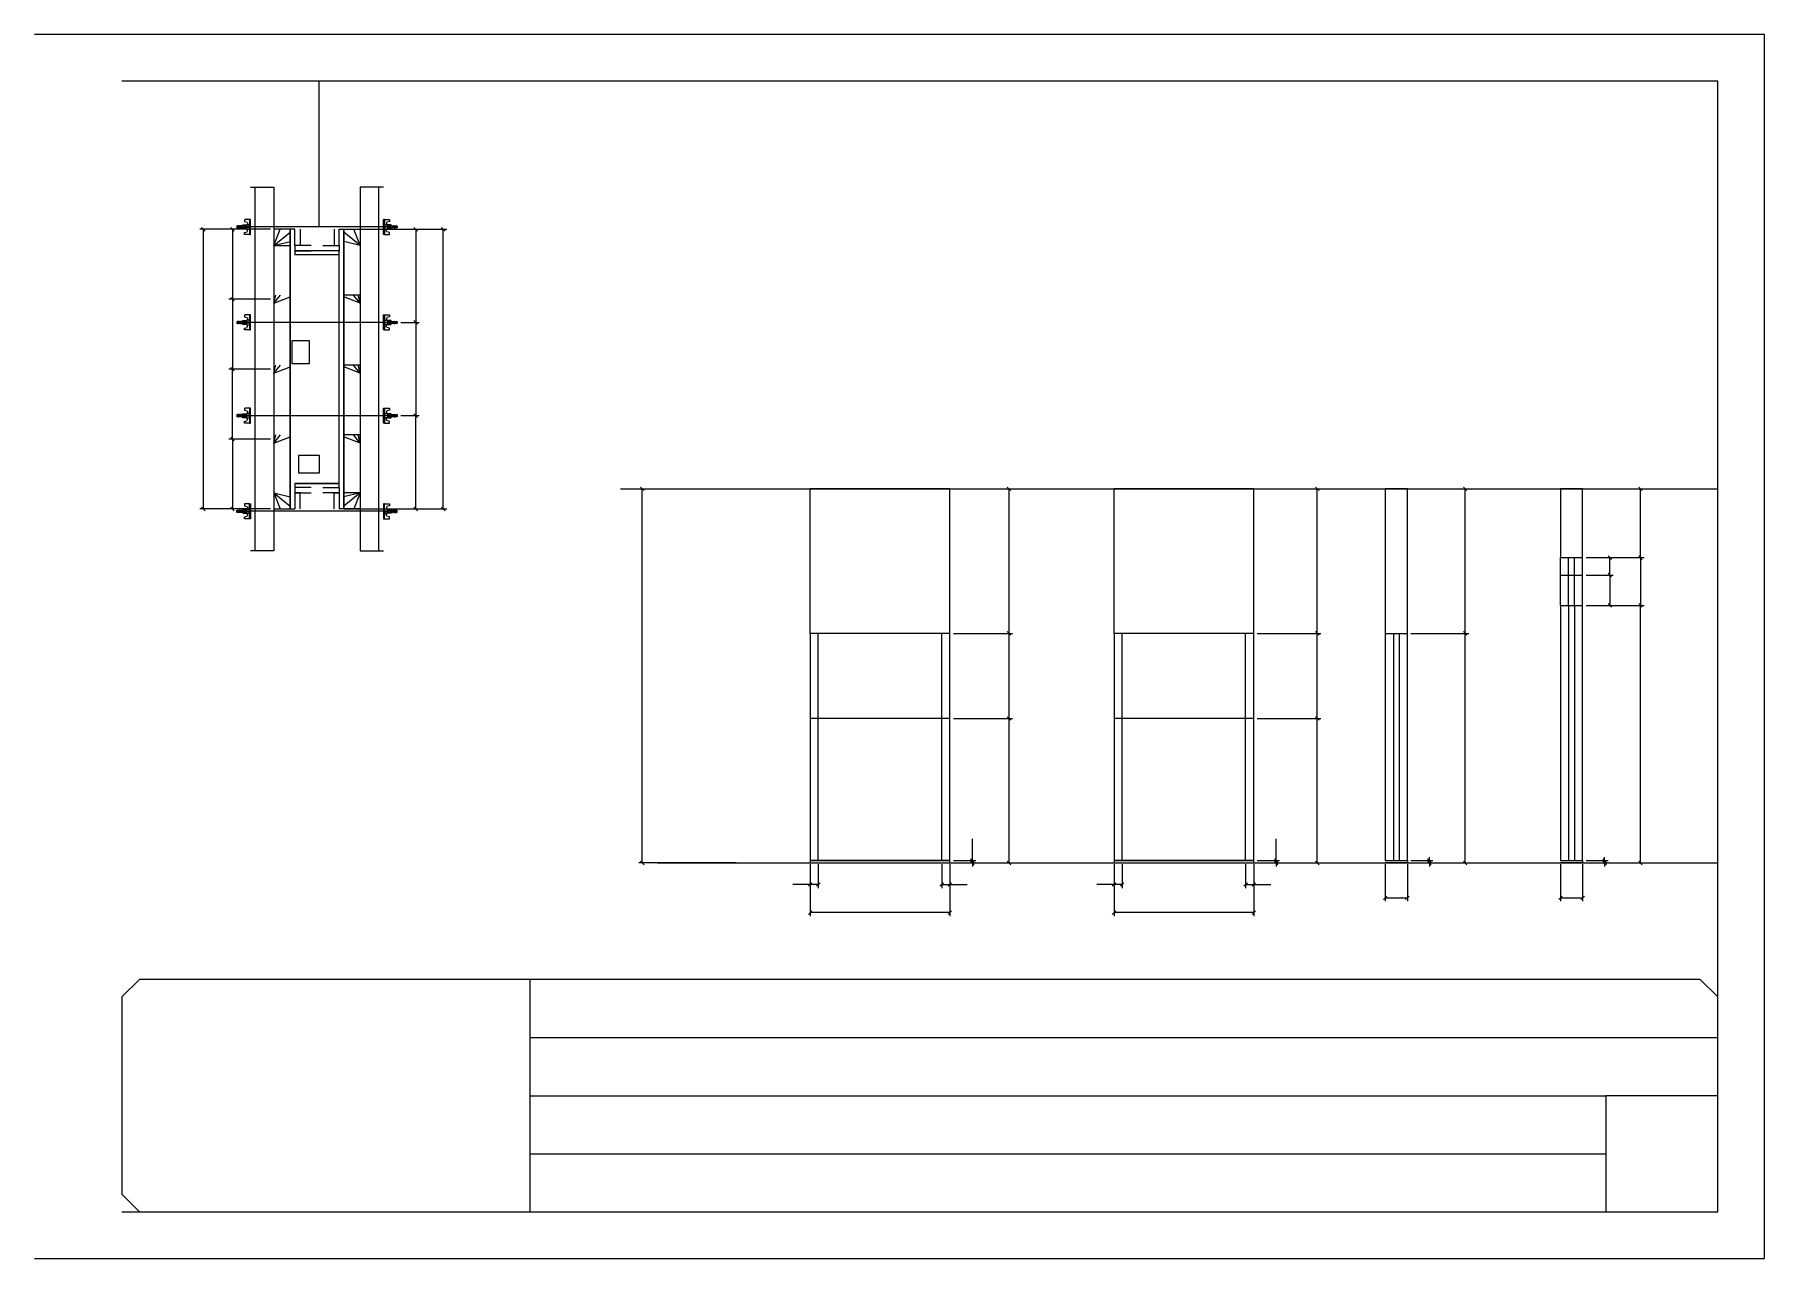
# Model space of a CAD drawing. Header units: metres. Extents: x 2743 to 7411, y 8403 to 9453.
# Drawn here: x 2743 to 4228, y 8403 to 9453 of the extents above; entities that cross this region are included whole.
import ezdxf

# ---------------------------------------------------------------- set-up
doc = ezdxf.new("R2010")
doc.units = ezdxf.units.M
for name, color, linetype in [('CHAPA', 7, 'Continuous'), ('COTA', 7, 'Continuous'), ('Hachura', 7, 'Continuous'), ('Madeira', 7, 'Continuous'), ('NIVEL 2° PAV.', 7, 'Continuous'), ('Nível', 7, 'Continuous'), ('Painéis', 7, 'Continuous'), ('Perfil Metálico', 7, 'Continuous'), ('SARR_2.2x7', 7, 'Continuous'), ('SARRAFO', 7, 'Continuous'), ('SARRAFO DE PRESSAO', 7, 'Continuous'), ('Texto Seção', 7, 'Continuous')]:
    doc.layers.add(name, color=color, linetype=linetype)

msp = doc.modelspace()

# ---------------------------------------------------------------- linework, layer by layer
at = {"layer": 'CHAPA', "color": 1, "lineweight": 25}
for points in [[(2966.2, 9285.8), (2962.2, 9285.8), (2962.2, 9045.8), (2966.2, 9045.8)], [(2966.2, 9285.8), (2962.2, 9285.8), (2962.2, 9045.8), (2966.2, 9045.8)], [(3004.2, 9285.8), (3008.2, 9285.8), (3008.2, 9045.8), (3004.2, 9045.8)], [(3004.2, 9285.8), (3008.2, 9285.8), (3008.2, 9045.8), (3004.2, 9045.8)], [(3004.2, 9263.8), (3004.2, 9267.4), (2966.2, 9267.4), (2966.2, 9263.8)], [(3004.2, 9263.8), (3004.2, 9267.4), (2966.2, 9267.4), (2966.2, 9263.8)], [(3004.2, 9064.2), (3004.2, 9067.8), (2966.2, 9067.8), (2966.2, 9064.2)], [(3004.2, 9064.2), (3004.2, 9067.8), (2966.2, 9067.8), (2966.2, 9064.2)]]:
    msp.add_lwpolyline(points, dxfattribs=at)
at = {"layer": 'COTA', "color": 241, "lineweight": 25}
for p, q in [((2945.2, 9285.8), (2884.6, 9285.8)), ((2887.6, 9045.8), (2887.6, 9285.8)), ((2945.2, 9285.8), (2909.6, 9285.8)), ((2912.6, 9285.8), (2912.6, 9225.8)), ((3011.2, 9285.8), (3096.6, 9285.8)), ((3045.2, 9285.8), (3072.9, 9285.8)), ((3069.9, 9285.8), (3069.9, 9205.9)), ((3093.6, 9045.8), (3093.6, 9285.8)), ((2945.2, 9225.8), (2909.6, 9225.8)), ((2945.2, 9225.8), (2909.6, 9225.8)), ((2912.6, 9225.8), (2912.6, 9165.8)), ((3057, 9205.9), (3072.9, 9205.9)), ((3057, 9205.9), (3072.9, 9205.9)), ((3069.9, 9205.9), (3069.9, 9125.9)), ((2945.2, 9165.8), (2909.6, 9165.8)), ((2945.2, 9165.8), (2909.6, 9165.8)), ((2912.6, 9105.8), (2912.6, 9165.8)), ((3057, 9125.9), (3072.9, 9125.9)), ((3057, 9125.9), (3072.9, 9125.9)), ((3069.9, 9045.8), (3069.9, 9125.9)), ((2945.2, 9105.8), (2909.6, 9105.8)), ((2945.2, 9105.8), (2909.6, 9105.8)), ((2912.6, 9105.8), (2912.6, 9045.8)), ((3528.5, 9063.1), (3408.5, 9063.1)), ((3408.5, 8939.1), (3408.5, 9063.1)), ((3528.5, 8939.1), (3528.5, 9063.1)), ((3789.4, 9063.1), (3669.4, 9063.1)), ((3669.4, 8939.1), (3669.4, 9063.1)), ((3789.4, 8939.1), (3789.4, 9063.1)), ((2945.2, 9045.8), (2884.6, 9045.8)), ((2945.2, 9045.8), (2909.6, 9045.8)), ((3011.2, 9045.8), (3096.6, 9045.8)), ((3045.2, 9045.8), (3072.9, 9045.8))]:
    msp.add_line(p, q, dxfattribs=at)
at = {"layer": 'COTA', "color": 0, "lineweight": 25}
for p, q in [((2889.1, 9284.3), (2886.1, 9287.3)), ((2914.1, 9284.3), (2911.1, 9287.3)), ((3071.4, 9284.3), (3068.4, 9287.3)), ((3095.1, 9284.3), (3092.1, 9287.3)), ((2911.1, 9227.3), (2914.1, 9224.3)), ((2914.1, 9224.3), (2911.1, 9227.3)), ((3068.4, 9207.4), (3071.4, 9204.4)), ((3071.4, 9204.4), (3068.4, 9207.4)), ((2911.1, 9167.3), (2914.1, 9164.3)), ((2914.1, 9164.3), (2911.1, 9167.3)), ((3071.4, 9124.4), (3068.4, 9127.4)), ((3068.4, 9127.4), (3071.4, 9124.4)), ((2914.1, 9104.3), (2911.1, 9107.3)), ((2911.1, 9107.3), (2914.1, 9104.3)), ((3580.8, 9061.6), (3577.8, 9064.6)), ((3845.4, 9061.6), (3842.4, 9064.6)), ((3972.4, 9061.6), (3969.4, 9064.6)), ((4122.9, 9061.6), (4119.9, 9064.6)), ((2886.1, 9047.3), (2889.1, 9044.3)), ((2911.1, 9047.3), (2914.1, 9044.3)), ((3068.4, 9047.3), (3071.4, 9044.3)), ((3092.1, 9047.3), (3095.1, 9044.3)), ((4119.9, 9005.6), (4122.9, 9002.6)), ((4122.9, 8961.6), (4119.9, 8964.6)), ((3580.8, 8937.6), (3577.8, 8940.6)), ((3577.8, 8940.6), (3580.8, 8937.6)), ((3845.4, 8937.6), (3842.4, 8940.6)), ((3842.4, 8940.6), (3845.4, 8937.6)), ((3969.4, 8940.6), (3972.4, 8937.6)), ((3972.4, 8937.6), (3969.4, 8940.6)), ((3580.8, 8864.6), (3577.8, 8867.6)), ((3577.8, 8867.6), (3580.8, 8864.6)), ((3845.4, 8864.6), (3842.4, 8867.6)), ((3842.4, 8867.6), (3845.4, 8864.6)), ((3546.3, 8745.6), (3549.3, 8742.6)), ((3549.3, 8740.6), (3546.3, 8743.6)), ((3577.8, 8743.6), (3580.8, 8740.6)), ((3807.1, 8745.6), (3810.1, 8742.6)), ((3810.1, 8740.6), (3807.1, 8743.6)), ((3842.4, 8743.6), (3845.4, 8740.6)), ((3938.6, 8745.6), (3941.6, 8742.6)), ((3941.6, 8740.6), (3938.6, 8743.6)), ((3969.4, 8743.6), (3972.4, 8740.6)), ((4089.1, 8745.6), (4092.1, 8742.6)), ((4092.1, 8740.6), (4089.1, 8743.6)), ((4119.9, 8743.6), (4122.9, 8740.6)), ((3410, 8725.1), (3407, 8722.1)), ((3414, 8722.1), (3417, 8725.1)), ((3523, 8725.1), (3520, 8722.1)), ((3527, 8722.1), (3530, 8725.1)), ((3670.9, 8725.1), (3667.9, 8722.1)), ((3674.9, 8722.1), (3677.9, 8725.1)), ((3783.9, 8725.1), (3780.9, 8722.1)), ((3787.9, 8722.1), (3790.9, 8725.1)), ((3903.7, 8713.7), (3900.7, 8710.7)), ((3919.7, 8710.7), (3922.7, 8713.7)), ((4054.2, 8713.7), (4051.2, 8710.7)), ((4070.2, 8710.7), (4073.2, 8713.7)), ((3410, 8701), (3407, 8698)), ((3527, 8698), (3530, 8701)), ((3670.9, 8701), (3667.9, 8698)), ((3787.9, 8698), (3790.9, 8701))]:
    msp.add_line(p, q, dxfattribs=at)
at = {"layer": 'COTA', "color": 180, "lineweight": 25}
for p, q in [((2978.6, 9190), (2963.6, 9190)), ((2963.6, 9190), (2963.6, 9170.7)), ((2978.6, 9170.7), (2978.6, 9190)), ((2963.6, 9170.7), (2978.6, 9170.7)), ((2987.4, 9091.8), (2969.4, 9091.8)), ((2969.4, 9091.8), (2969.4, 9076.8)), ((2987.4, 9076.8), (2987.4, 9091.8)), ((2969.4, 9076.8), (2987.4, 9076.8))]:
    msp.add_line(p, q, dxfattribs=at)
at = {"layer": 'COTA', "color": 4, "lineweight": 25}
for p, q in [((3531.5, 9063.1), (3582.3, 9063.1)), ((3579.3, 8939.1), (3579.3, 9063.1)), ((3792.4, 9063.1), (3846.9, 9063.1)), ((3843.9, 8939.1), (3843.9, 9063.1)), ((3924.2, 9063.1), (3973.9, 9063.1)), ((3970.9, 8939.1), (3970.9, 9063.1)), ((4074.7, 9063.1), (4124.4, 9063.1)), ((4121.4, 9004.1), (4121.4, 9063.1)), ((4074.7, 9004.1), (4124.4, 9004.1)), ((4074.7, 8963.1), (4124.4, 8963.1)), ((4121.4, 8742.1), (4121.4, 8963.1)), ((3531.5, 8939.1), (3582.3, 8939.1)), ((3531.5, 8939.1), (3582.3, 8939.1)), ((3579.3, 8866.1), (3579.3, 8939.1)), ((3792.4, 8939.1), (3846.9, 8939.1)), ((3792.4, 8939.1), (3846.9, 8939.1)), ((3843.9, 8866.1), (3843.9, 8939.1)), ((3924.2, 8939.1), (3973.9, 8939.1)), ((3924.2, 8939.1), (3973.9, 8939.1)), ((3970.9, 8742.1), (3970.9, 8939.1)), ((3531.5, 8866.1), (3582.3, 8866.1)), ((3531.5, 8866.1), (3582.3, 8866.1)), ((3579.3, 8742.1), (3579.3, 8866.1)), ((3792.4, 8866.1), (3846.9, 8866.1)), ((3792.4, 8866.1), (3846.9, 8866.1)), ((3843.9, 8742.1), (3843.9, 8866.1)), ((3547.8, 8744.1), (3547.8, 8762.9)), ((3808.6, 8744.1), (3808.6, 8762.9)), ((3940.1, 8744.1), (3940.1, 8747.1)), ((4090.6, 8744.1), (4090.6, 8747.1)), ((3408.5, 8741.1), (3408.5, 8696.5)), ((3408.5, 8739.1), (3408.5, 8720.6)), ((3415.5, 8741.1), (3415.5, 8720.6)), ((3521.5, 8741.1), (3521.5, 8720.6)), ((3528.5, 8741.1), (3528.5, 8696.5)), ((3528.5, 8739.1), (3528.5, 8720.6)), ((3531.5, 8744.1), (3550.8, 8744.1)), ((3531.5, 8742.1), (3550.8, 8742.1)), ((3531.5, 8742.1), (3582.3, 8742.1)), ((3547.8, 8742.1), (3547.8, 8744.1)), ((3547.8, 8742.1), (3547.8, 8739.1)), ((3669.4, 8741.1), (3669.4, 8696.5)), ((3669.4, 8739.1), (3669.4, 8720.6)), ((3676.4, 8741.1), (3676.4, 8720.6)), ((3782.4, 8741.1), (3782.4, 8720.6)), ((3789.4, 8741.1), (3789.4, 8696.5)), ((3789.4, 8739.1), (3789.4, 8720.6)), ((3792.4, 8744.1), (3811.6, 8744.1)), ((3792.4, 8742.1), (3811.6, 8742.1)), ((3792.4, 8742.1), (3846.9, 8742.1)), ((3808.6, 8742.1), (3808.6, 8744.1)), ((3808.6, 8742.1), (3808.6, 8739.1)), ((3902.2, 8741.1), (3902.2, 8709.2)), ((3921.2, 8741.1), (3921.2, 8709.2)), ((3924.2, 8744.1), (3943.1, 8744.1)), ((3924.2, 8742.1), (3943.1, 8742.1)), ((3924.2, 8742.1), (3973.9, 8742.1)), ((3940.1, 8742.1), (3940.1, 8744.1)), ((3940.1, 8742.1), (3940.1, 8739.1)), ((4052.7, 8741.1), (4052.7, 8709.2)), ((4071.7, 8741.1), (4071.7, 8709.2)), ((4074.7, 8744.1), (4093.6, 8744.1)), ((4074.7, 8742.1), (4093.6, 8742.1)), ((4074.7, 8742.1), (4124.4, 8742.1)), ((4090.6, 8742.1), (4090.6, 8744.1)), ((4090.6, 8742.1), (4090.6, 8739.1)), ((3408.5, 8723.6), (3393.8, 8723.6)), ((3415.5, 8723.6), (3408.5, 8723.6)), ((3521.5, 8723.6), (3528.5, 8723.6)), ((3528.5, 8723.6), (3543.3, 8723.6)), ((3669.4, 8723.6), (3654.7, 8723.6)), ((3676.4, 8723.6), (3669.4, 8723.6)), ((3782.4, 8723.6), (3789.4, 8723.6)), ((3789.4, 8723.6), (3804.1, 8723.6)), ((3902.2, 8712.2), (3921.2, 8712.2)), ((4052.7, 8712.2), (4071.7, 8712.2)), ((3528.5, 8699.5), (3408.5, 8699.5)), ((3789.4, 8699.5), (3669.4, 8699.5))]:
    msp.add_line(p, q, dxfattribs=at)
at = {"layer": 'COTA', "color": 241, "lineweight": 25}
for points in [[(3921.2, 8939.1), (3921.2, 9063.1), (3902.2, 9063.1), (3902.2, 8939.1)], [(4071.7, 9004.1), (4071.7, 9063.1), (4052.7, 9063.1), (4052.7, 9004.1)]]:
    msp.add_lwpolyline(points, dxfattribs=at)
at = {"layer": 'Hachura', "color": 0, "lineweight": 9}
for p, q in [((2916.7, 9288.8), (2916.4, 9288.5)), ((2916.4, 9288.5), (2916.4, 9287.2)), ((2916.7, 9286.9), (2916.4, 9287.2)), ((2917, 9288.8), (2916.7, 9288.8)), ((2916.7, 9286.9), (2916.7, 9288.8)), ((2917.4, 9286.9), (2916.7, 9288.2)), ((2917.3, 9286.8), (2916.7, 9287.9)), ((2916.7, 9287.4), (2917.1, 9286.8)), ((2916.7, 9287.2), (2916.8, 9286.9)), ((2917, 9288.8), (2918, 9286.9)), ((2917, 9288.8), (2918, 9286.9)), ((2917.1, 9288.9), (2918.2, 9286.8)), ((2918.4, 9286.8), (2917.4, 9288.9)), ((2917.4, 9286.9), (2918, 9286.9)), ((2918.2, 9288.8), (2917.6, 9288.8)), ((2918.5, 9286.9), (2917.6, 9288.8)), ((2918.2, 9288.8), (2919.2, 9286.9)), ((2918.3, 9288.9), (2919.4, 9286.8)), ((2919.6, 9286.8), (2918.5, 9288.9)), ((2919.2, 9286.9), (2918.5, 9286.9)), ((2919.4, 9288.8), (2918.7, 9288.8)), ((2919.7, 9286.9), (2918.7, 9288.8)), ((2918.9, 9288.8), (2918.7, 9288.8)), ((2919.4, 9288.8), (2920.3, 9286.9)), ((2919.5, 9288.9), (2920.5, 9286.8)), ((2920.8, 9286.8), (2919.7, 9288.9)), ((2919.9, 9286.9), (2919.7, 9286.9)), ((2920.5, 9288.8), (2919.9, 9288.8)), ((2920.8, 9286.9), (2919.9, 9288.8)), ((2919.9, 9286.9), (2920.3, 9286.9)), ((2920.5, 9288.8), (2921.5, 9286.9)), ((2920.8, 9286.9), (2921.5, 9286.9)), ((2921.5, 9287.7), (2920.9, 9288.9)), ((2921.5, 9287.9), (2921, 9288.8)), ((2921.5, 9288.8), (2921, 9288.8)), ((2921.5, 9286.1), (2921.5, 9289.5)), ((2921.5, 9289.5), (2924.7, 9289.5)), ((2921.5, 9288.5), (2924.7, 9288.5)), ((2921.5, 9286.9), (2924.7, 9286.9)), ((2924.7, 9286.1), (2921.5, 9286.1)), ((2921.6, 9286.1), (2921.6, 9289.5)), ((2923, 9294.3), (2923, 9292.6)), ((2923, 9292.6), (2925.2, 9292)), ((2923, 9283), (2925.2, 9283.6)), ((2923, 9281.4), (2923, 9283)), ((2927.3, 9281.4), (2923, 9281.4)), ((2928.2, 9294.3), (2923.1, 9294.3)), ((2924.7, 9289.7), (2924.7, 9285.9)), ((2927.3, 9289.7), (2924.7, 9289.7)), ((2924.7, 9285.9), (2924.7, 9286.1)), ((2924.7, 9285.9), (2924.7, 9286.1)), ((2924.7, 9285.9), (2927.3, 9285.9)), ((2927.3, 9288.1), (2925.3, 9288.1)), ((2925.3, 9287.6), (2927.3, 9287.6)), ((2925.5, 9291.7), (2925.5, 9289.7)), ((2925.5, 9283.9), (2925.5, 9285.9)), ((2927.3, 9294.3), (2927.3, 9281.4)), ((2927.3, 9294.3), (2927.3, 9289.1)), ((2927.3, 9294.1), (2928.2, 9294.1)), ((2927.3, 9293.9), (2928.2, 9293.9)), ((2927.3, 9293.6), (2928.2, 9293.6)), ((2927.3, 9293.1), (2928.2, 9293.1)), ((2927.3, 9292.3), (2928.2, 9292.3)), ((2927.3, 9290.9), (2928.2, 9290.9)), ((2927.3, 9287.8), (2927.3, 9289.7)), ((2927.3, 9289.1), (2927.3, 9288.5)), ((2927.3, 9287.8), (2928.2, 9287.8)), ((2927.3, 9284.8), (2928.2, 9284.8)), ((2927.3, 9283.4), (2928.2, 9283.4)), ((2927.3, 9282.5), (2928.2, 9282.5)), ((2927.3, 9282), (2928.2, 9282)), ((2927.3, 9281.7), (2928.2, 9281.7)), ((2927.3, 9281.5), (2928.2, 9281.5)), ((2927.3, 9281.4), (2928.2, 9281.4)), ((2927.6, 9288.8), (2927.4, 9288.8)), ((2927.4, 9286.8), (2927.9, 9286.8)), ((2928, 9288.8), (2927.6, 9288.8)), ((2928.2, 9281.4), (2928.2, 9294.3)), ((2928.2, 9282.3), (2928.2, 9290.1)), ((3042.2, 9281.4), (3042.2, 9294.3)), ((3042.2, 9294.3), (3047.3, 9294.3)), ((3043.1, 9294.1), (3042.2, 9294.1)), ((3043.1, 9293.9), (3042.2, 9293.9)), ((3043.1, 9293.6), (3042.2, 9293.6)), ((3043.1, 9293.1), (3042.2, 9293.1)), ((3043.1, 9292.3), (3042.2, 9292.3)), ((3043.1, 9290.9), (3042.2, 9290.9)), ((3042.2, 9282.3), (3042.2, 9290.1)), ((3043.1, 9287.8), (3042.2, 9287.8)), ((3043.1, 9284.8), (3042.2, 9284.8)), ((3043.1, 9283.4), (3042.2, 9283.4)), ((3043.1, 9282.5), (3042.2, 9282.5)), ((3043.1, 9282), (3042.2, 9282)), ((3043.1, 9281.7), (3042.2, 9281.7)), ((3043.1, 9281.5), (3042.2, 9281.5)), ((3043.1, 9281.4), (3042.2, 9281.4)), ((3042.3, 9288.8), (3042.8, 9288.8)), ((3043, 9286.8), (3042.5, 9286.8)), ((3042.8, 9288.8), (3043, 9288.8)), ((3043.1, 9294.3), (3043.1, 9281.4)), ((3043.1, 9294.3), (3043.1, 9289.1)), ((3043.1, 9287.8), (3043.1, 9289.7)), ((3043.1, 9289.7), (3045.7, 9289.7)), ((3043.1, 9289.1), (3043.1, 9288.5)), ((3043.1, 9288.1), (3045.1, 9288.1)), ((3045.1, 9287.6), (3043.1, 9287.6)), ((3045.7, 9285.9), (3043.1, 9285.9)), ((3043.1, 9281.4), (3047.4, 9281.4)), ((3044.9, 9291.7), (3044.9, 9289.7)), ((3044.9, 9283.9), (3044.9, 9285.9)), ((3047.4, 9292.6), (3045.1, 9292)), ((3047.4, 9283), (3045.1, 9283.6)), ((3045.7, 9289.7), (3045.7, 9285.9)), ((3048.9, 9289.5), (3045.7, 9289.5)), ((3048.9, 9288.5), (3045.7, 9288.5)), ((3048.9, 9286.9), (3045.7, 9286.9)), ((3045.7, 9286.1), (3048.9, 9286.1)), ((3045.7, 9285.9), (3045.7, 9286.1)), ((3045.7, 9285.9), (3045.7, 9286.1)), ((3047.4, 9294.3), (3047.4, 9292.6)), ((3047.4, 9281.4), (3047.4, 9283)), ((3048.8, 9286.1), (3048.8, 9289.5)), ((3048.9, 9286.1), (3048.9, 9289.5)), ((3048.9, 9287.7), (3049.5, 9288.9)), ((3049.9, 9288.8), (3048.9, 9286.9)), ((3048.9, 9287.9), (3049.4, 9288.8)), ((3048.9, 9288.8), (3049.4, 9288.8)), ((3049.5, 9286.9), (3048.9, 9286.9)), ((3049.5, 9286.9), (3050.5, 9288.8)), ((3049.6, 9286.8), (3050.7, 9288.9)), ((3050.9, 9288.9), (3049.9, 9286.8)), ((3049.9, 9288.8), (3050.5, 9288.8)), ((3051, 9288.8), (3050.1, 9286.9)), ((3050.5, 9286.9), (3050.1, 9286.9)), ((3050.5, 9286.9), (3050.7, 9286.9)), ((3050.7, 9286.9), (3051.7, 9288.8)), ((3050.8, 9286.8), (3051.9, 9288.9)), ((3052.1, 9288.9), (3051, 9286.8)), ((3051, 9288.8), (3051.7, 9288.8)), ((3052.2, 9288.8), (3051.2, 9286.9)), ((3051.2, 9286.9), (3051.9, 9286.9)), ((3051.5, 9288.8), (3051.7, 9288.8)), ((3051.9, 9286.8), (3053, 9288.9)), ((3051.9, 9286.9), (3052.8, 9288.8)), ((3053.3, 9288.9), (3052.2, 9286.8)), ((3052.2, 9288.8), (3052.8, 9288.8)), ((3053.4, 9288.8), (3052.4, 9286.9)), ((3053.4, 9288.8), (3052.4, 9286.9)), ((3053, 9286.9), (3052.4, 9286.9)), ((3053, 9286.9), (3053.7, 9288.2)), ((3053.1, 9286.8), (3053.7, 9287.9)), ((3053.7, 9287.4), (3053.3, 9286.8)), ((3053.4, 9288.8), (3053.7, 9288.8)), ((3053.7, 9287.2), (3053.5, 9286.9)), ((3053.7, 9288.8), (3054, 9288.5)), ((3053.7, 9286.9), (3053.7, 9288.8)), ((3053.7, 9286.9), (3054, 9287.2)), ((3054, 9288.5), (3054, 9287.2)), ((2921.5, 9204.1), (2921.5, 9207.5)), ((2921.5, 9207.5), (2924.7, 9207.5)), ((2921.6, 9204.1), (2921.6, 9207.5)), ((2923, 9212.3), (2923, 9210.6)), ((2923, 9210.6), (2925.2, 9210)), ((2928.2, 9212.3), (2923.1, 9212.3)), ((2924.7, 9207.7), (2924.7, 9203.9)), ((2927.3, 9207.7), (2924.7, 9207.7)), ((2925.5, 9209.7), (2925.5, 9207.7)), ((2927.3, 9212.3), (2927.3, 9199.4)), ((2927.3, 9212.3), (2927.3, 9207.1)), ((2927.3, 9212.1), (2928.2, 9212.1)), ((2927.3, 9211.9), (2928.2, 9211.9)), ((2927.3, 9211.6), (2928.2, 9211.6)), ((2927.3, 9211.1), (2928.2, 9211.1)), ((2927.3, 9210.3), (2928.2, 9210.3)), ((2927.3, 9208.9), (2928.2, 9208.9)), ((2927.3, 9205.8), (2927.3, 9207.7)), ((2927.3, 9207.1), (2927.3, 9206.5)), ((2928.2, 9199.4), (2928.2, 9212.3)), ((2928.2, 9200.3), (2928.2, 9208.1)), ((3042.2, 9199.4), (3042.2, 9212.3)), ((3042.2, 9212.3), (3047.3, 9212.3)), ((3043.1, 9212.1), (3042.2, 9212.1)), ((3043.1, 9211.9), (3042.2, 9211.9)), ((3043.1, 9211.6), (3042.2, 9211.6)), ((3043.1, 9211.1), (3042.2, 9211.1)), ((3043.1, 9210.3), (3042.2, 9210.3)), ((3043.1, 9208.9), (3042.2, 9208.9)), ((3042.2, 9200.3), (3042.2, 9208.1)), ((3043.1, 9212.3), (3043.1, 9199.4)), ((3043.1, 9212.3), (3043.1, 9207.1)), ((3043.1, 9205.8), (3043.1, 9207.7)), ((3043.1, 9207.7), (3045.7, 9207.7)), ((3043.1, 9207.1), (3043.1, 9206.5)), ((3044.9, 9209.7), (3044.9, 9207.7)), ((3047.4, 9210.6), (3045.1, 9210)), ((3045.7, 9207.7), (3045.7, 9203.9)), ((3048.9, 9207.5), (3045.7, 9207.5)), ((3047.4, 9212.3), (3047.4, 9210.6)), ((3048.8, 9204.1), (3048.8, 9207.5)), ((3048.9, 9204.1), (3048.9, 9207.5)), ((2916.7, 9206.8), (2916.4, 9206.5)), ((2916.4, 9206.5), (2916.4, 9205.2)), ((2916.7, 9204.9), (2916.4, 9205.2)), ((2917, 9206.8), (2916.7, 9206.8)), ((2916.7, 9204.9), (2916.7, 9206.8)), ((2917.4, 9204.9), (2916.7, 9206.2)), ((2917.3, 9204.8), (2916.7, 9205.9)), ((2916.7, 9205.4), (2917.1, 9204.8)), ((2916.7, 9205.2), (2916.8, 9204.9)), ((2917, 9206.8), (2918, 9204.9)), ((2917, 9206.8), (2918, 9204.9)), ((2917.1, 9206.9), (2918.2, 9204.8)), ((2918.4, 9204.8), (2917.4, 9206.9)), ((2917.4, 9204.9), (2918, 9204.9)), ((2918.2, 9206.8), (2917.6, 9206.8)), ((2918.5, 9204.9), (2917.6, 9206.8)), ((2918.2, 9206.8), (2919.2, 9204.9)), ((2918.3, 9206.9), (2919.4, 9204.8)), ((2919.6, 9204.8), (2918.5, 9206.9)), ((2919.2, 9204.9), (2918.5, 9204.9)), ((2919.4, 9206.8), (2918.7, 9206.8)), ((2919.7, 9204.9), (2918.7, 9206.8)), ((2918.9, 9206.8), (2918.7, 9206.8)), ((2919.4, 9206.8), (2920.3, 9204.9)), ((2919.5, 9206.9), (2920.5, 9204.8)), ((2920.8, 9204.8), (2919.7, 9206.9)), ((2919.9, 9204.9), (2919.7, 9204.9)), ((2920.5, 9206.8), (2919.9, 9206.8)), ((2920.8, 9204.9), (2919.9, 9206.8)), ((2919.9, 9204.9), (2920.3, 9204.9)), ((2920.5, 9206.8), (2921.5, 9204.9)), ((2920.8, 9204.9), (2921.5, 9204.9)), ((2921.5, 9205.7), (2920.9, 9206.9)), ((2921.5, 9205.9), (2921, 9206.8)), ((2921.5, 9206.8), (2921, 9206.8)), ((2921.5, 9206.5), (2924.7, 9206.5)), ((2921.5, 9204.9), (2924.7, 9204.9)), ((2924.7, 9204.1), (2921.5, 9204.1)), ((2923, 9201), (2925.2, 9201.6)), ((2923, 9199.4), (2923, 9201)), ((2927.3, 9199.4), (2923, 9199.4)), ((2924.7, 9203.9), (2924.7, 9204.1)), ((2924.7, 9203.9), (2924.7, 9204.1)), ((2924.7, 9203.9), (2927.3, 9203.9)), ((2927.3, 9206.1), (2925.3, 9206.1)), ((2925.3, 9205.6), (2927.3, 9205.6)), ((2925.5, 9201.9), (2925.5, 9203.9)), ((2927.3, 9205.8), (2928.2, 9205.8)), ((2927.3, 9202.8), (2928.2, 9202.8)), ((2927.3, 9201.4), (2928.2, 9201.4)), ((2927.3, 9200.5), (2928.2, 9200.5)), ((2927.3, 9200), (2928.2, 9200)), ((2927.3, 9199.7), (2928.2, 9199.7)), ((2927.3, 9199.5), (2928.2, 9199.5)), ((2927.3, 9199.4), (2928.2, 9199.4)), ((2927.6, 9206.8), (2927.4, 9206.8)), ((2927.4, 9204.8), (2927.9, 9204.8)), ((2928, 9206.8), (2927.6, 9206.8)), ((3043.1, 9205.8), (3042.2, 9205.8)), ((3043.1, 9202.8), (3042.2, 9202.8)), ((3043.1, 9201.4), (3042.2, 9201.4)), ((3043.1, 9200.5), (3042.2, 9200.5)), ((3043.1, 9200), (3042.2, 9200)), ((3043.1, 9199.7), (3042.2, 9199.7)), ((3043.1, 9199.5), (3042.2, 9199.5)), ((3043.1, 9199.4), (3042.2, 9199.4)), ((3042.3, 9206.8), (3042.8, 9206.8)), ((3043, 9204.8), (3042.5, 9204.8)), ((3042.8, 9206.8), (3043, 9206.8)), ((3043.1, 9206.1), (3045.1, 9206.1)), ((3045.1, 9205.6), (3043.1, 9205.6)), ((3045.7, 9203.9), (3043.1, 9203.9)), ((3043.1, 9199.4), (3047.4, 9199.4)), ((3044.9, 9201.9), (3044.9, 9203.9)), ((3047.4, 9201), (3045.1, 9201.6)), ((3048.9, 9206.5), (3045.7, 9206.5)), ((3048.9, 9204.9), (3045.7, 9204.9)), ((3045.7, 9204.1), (3048.9, 9204.1)), ((3045.7, 9203.9), (3045.7, 9204.1)), ((3045.7, 9203.9), (3045.7, 9204.1)), ((3047.4, 9199.4), (3047.4, 9201)), ((3048.9, 9205.7), (3049.5, 9206.9)), ((3049.9, 9206.8), (3048.9, 9204.9)), ((3048.9, 9205.9), (3049.4, 9206.8)), ((3048.9, 9206.8), (3049.4, 9206.8)), ((3049.5, 9204.9), (3048.9, 9204.9)), ((3049.5, 9204.9), (3050.5, 9206.8)), ((3049.6, 9204.8), (3050.7, 9206.9)), ((3050.9, 9206.9), (3049.9, 9204.8)), ((3049.9, 9206.8), (3050.5, 9206.8)), ((3051, 9206.8), (3050.1, 9204.9)), ((3050.5, 9204.9), (3050.1, 9204.9)), ((3050.5, 9204.9), (3050.7, 9204.9)), ((3050.7, 9204.9), (3051.7, 9206.8)), ((3050.8, 9204.8), (3051.9, 9206.9)), ((3052.1, 9206.9), (3051, 9204.8)), ((3051, 9206.8), (3051.7, 9206.8)), ((3052.2, 9206.8), (3051.2, 9204.9)), ((3051.2, 9204.9), (3051.9, 9204.9)), ((3051.5, 9206.8), (3051.7, 9206.8)), ((3051.9, 9204.8), (3053, 9206.9)), ((3051.9, 9204.9), (3052.8, 9206.8)), ((3053.3, 9206.9), (3052.2, 9204.8)), ((3052.2, 9206.8), (3052.8, 9206.8)), ((3053.4, 9206.8), (3052.4, 9204.9)), ((3053.4, 9206.8), (3052.4, 9204.9)), ((3053, 9204.9), (3052.4, 9204.9)), ((3053, 9204.9), (3053.7, 9206.2)), ((3053.1, 9204.8), (3053.7, 9205.9)), ((3053.7, 9205.4), (3053.3, 9204.8)), ((3053.4, 9206.8), (3053.7, 9206.8)), ((3053.7, 9205.2), (3053.5, 9204.9)), ((3053.7, 9206.8), (3054, 9206.5)), ((3053.7, 9204.9), (3053.7, 9206.8)), ((3053.7, 9204.9), (3054, 9205.2)), ((3054, 9206.5), (3054, 9205.2)), ((2916.7, 9126.8), (2916.4, 9126.5)), ((2916.4, 9126.5), (2916.4, 9125.2)), ((2916.7, 9124.9), (2916.4, 9125.2)), ((2917, 9126.8), (2916.7, 9126.8)), ((2916.7, 9124.9), (2916.7, 9126.8)), ((2917.4, 9124.9), (2916.7, 9126.2)), ((2917.3, 9124.8), (2916.7, 9125.9)), ((2916.7, 9125.4), (2917.1, 9124.8)), ((2916.7, 9125.2), (2916.8, 9124.9)), ((2917, 9126.8), (2918, 9124.9)), ((2917, 9126.8), (2918, 9124.9)), ((2917.1, 9126.9), (2918.2, 9124.8)), ((2918.4, 9124.8), (2917.4, 9126.9)), ((2917.4, 9124.9), (2918, 9124.9)), ((2918.2, 9126.8), (2917.6, 9126.8)), ((2918.5, 9124.9), (2917.6, 9126.8)), ((2918.2, 9126.8), (2919.2, 9124.9)), ((2918.3, 9126.9), (2919.4, 9124.8)), ((2919.6, 9124.8), (2918.5, 9126.9)), ((2919.2, 9124.9), (2918.5, 9124.9)), ((2919.4, 9126.8), (2918.7, 9126.8)), ((2919.7, 9124.9), (2918.7, 9126.8)), ((2918.9, 9126.8), (2918.7, 9126.8)), ((2919.4, 9126.8), (2920.3, 9124.9)), ((2919.5, 9126.9), (2920.5, 9124.8)), ((2920.8, 9124.8), (2919.7, 9126.9)), ((2919.9, 9124.9), (2919.7, 9124.9)), ((2920.5, 9126.8), (2919.9, 9126.8)), ((2920.8, 9124.9), (2919.9, 9126.8)), ((2919.9, 9124.9), (2920.3, 9124.9)), ((2920.5, 9126.8), (2921.5, 9124.9)), ((2920.8, 9124.9), (2921.5, 9124.9)), ((2921.5, 9125.7), (2920.9, 9126.9)), ((2921.5, 9125.9), (2921, 9126.8)), ((2921.5, 9126.8), (2921, 9126.8)), ((2921.5, 9124.1), (2921.5, 9127.5)), ((2921.5, 9127.5), (2924.7, 9127.5)), ((2921.5, 9126.5), (2924.7, 9126.5)), ((2921.5, 9124.9), (2924.7, 9124.9)), ((2924.7, 9124.1), (2921.5, 9124.1)), ((2921.6, 9124.1), (2921.6, 9127.5)), ((2923, 9132.3), (2923, 9130.6)), ((2923, 9130.6), (2925.2, 9130)), ((2923, 9121), (2925.2, 9121.6)), ((2923, 9119.4), (2923, 9121)), ((2927.3, 9119.4), (2923, 9119.4)), ((2928.2, 9132.3), (2923.1, 9132.3)), ((2924.7, 9127.7), (2924.7, 9123.9)), ((2927.3, 9127.7), (2924.7, 9127.7)), ((2924.7, 9123.9), (2924.7, 9124.1)), ((2924.7, 9123.9), (2924.7, 9124.1)), ((2924.7, 9123.9), (2927.3, 9123.9)), ((2927.3, 9126.1), (2925.3, 9126.1)), ((2925.3, 9125.6), (2927.3, 9125.6)), ((2925.5, 9129.7), (2925.5, 9127.7)), ((2925.5, 9121.9), (2925.5, 9123.9)), ((2927.3, 9132.3), (2927.3, 9119.4)), ((2927.3, 9132.3), (2927.3, 9127.1)), ((2927.3, 9132.1), (2928.2, 9132.1)), ((2927.3, 9131.9), (2928.2, 9131.9)), ((2927.3, 9131.6), (2928.2, 9131.6)), ((2927.3, 9131.1), (2928.2, 9131.1)), ((2927.3, 9130.3), (2928.2, 9130.3)), ((2927.3, 9128.9), (2928.2, 9128.9)), ((2927.3, 9125.8), (2927.3, 9127.7)), ((2927.3, 9127.1), (2927.3, 9126.5)), ((2927.3, 9125.8), (2928.2, 9125.8)), ((2927.3, 9122.8), (2928.2, 9122.8)), ((2927.3, 9121.4), (2928.2, 9121.4)), ((2927.3, 9120.5), (2928.2, 9120.5)), ((2927.3, 9120), (2928.2, 9120)), ((2927.3, 9119.7), (2928.2, 9119.7)), ((2927.3, 9119.5), (2928.2, 9119.5)), ((2927.3, 9119.4), (2928.2, 9119.4)), ((2927.6, 9126.8), (2927.4, 9126.8)), ((2927.4, 9124.8), (2927.9, 9124.8)), ((2928, 9126.8), (2927.6, 9126.8)), ((2928.2, 9119.4), (2928.2, 9132.3)), ((2928.2, 9120.3), (2928.2, 9128.1)), ((3042.2, 9119.4), (3042.2, 9132.3)), ((3042.2, 9132.3), (3047.3, 9132.3)), ((3043.1, 9132.1), (3042.2, 9132.1)), ((3043.1, 9131.9), (3042.2, 9131.9)), ((3043.1, 9131.6), (3042.2, 9131.6)), ((3043.1, 9131.1), (3042.2, 9131.1)), ((3043.1, 9130.3), (3042.2, 9130.3)), ((3043.1, 9128.9), (3042.2, 9128.9)), ((3042.2, 9120.3), (3042.2, 9128.1)), ((3043.1, 9125.8), (3042.2, 9125.8)), ((3043.1, 9122.8), (3042.2, 9122.8)), ((3043.1, 9121.4), (3042.2, 9121.4)), ((3043.1, 9120.5), (3042.2, 9120.5)), ((3043.1, 9120), (3042.2, 9120)), ((3043.1, 9119.7), (3042.2, 9119.7)), ((3043.1, 9119.5), (3042.2, 9119.5)), ((3043.1, 9119.4), (3042.2, 9119.4)), ((3042.3, 9126.8), (3042.8, 9126.8)), ((3043, 9124.8), (3042.5, 9124.8)), ((3042.8, 9126.8), (3043, 9126.8)), ((3043.1, 9132.3), (3043.1, 9119.4)), ((3043.1, 9132.3), (3043.1, 9127.1)), ((3043.1, 9125.8), (3043.1, 9127.7)), ((3043.1, 9127.7), (3045.7, 9127.7)), ((3043.1, 9127.1), (3043.1, 9126.5)), ((3043.1, 9126.1), (3045.1, 9126.1)), ((3045.1, 9125.6), (3043.1, 9125.6)), ((3045.7, 9123.9), (3043.1, 9123.9)), ((3043.1, 9119.4), (3047.4, 9119.4)), ((3044.9, 9129.7), (3044.9, 9127.7)), ((3044.9, 9121.9), (3044.9, 9123.9)), ((3047.4, 9130.6), (3045.1, 9130)), ((3047.4, 9121), (3045.1, 9121.6)), ((3045.7, 9127.7), (3045.7, 9123.9)), ((3048.9, 9127.5), (3045.7, 9127.5)), ((3048.9, 9126.5), (3045.7, 9126.5)), ((3048.9, 9124.9), (3045.7, 9124.9)), ((3045.7, 9124.1), (3048.9, 9124.1)), ((3045.7, 9123.9), (3045.7, 9124.1)), ((3045.7, 9123.9), (3045.7, 9124.1)), ((3047.4, 9132.3), (3047.4, 9130.6)), ((3047.4, 9119.4), (3047.4, 9121)), ((3048.8, 9124.1), (3048.8, 9127.5)), ((3048.9, 9124.1), (3048.9, 9127.5)), ((3048.9, 9125.7), (3049.5, 9126.9)), ((3049.9, 9126.8), (3048.9, 9124.9)), ((3048.9, 9125.9), (3049.4, 9126.8)), ((3048.9, 9126.8), (3049.4, 9126.8)), ((3049.5, 9124.9), (3048.9, 9124.9)), ((3049.5, 9124.9), (3050.5, 9126.8)), ((3049.6, 9124.8), (3050.7, 9126.9)), ((3050.9, 9126.9), (3049.9, 9124.8)), ((3049.9, 9126.8), (3050.5, 9126.8)), ((3051, 9126.8), (3050.1, 9124.9)), ((3050.5, 9124.9), (3050.1, 9124.9)), ((3050.5, 9124.9), (3050.7, 9124.9)), ((3050.7, 9124.9), (3051.7, 9126.8)), ((3050.8, 9124.8), (3051.9, 9126.9)), ((3052.1, 9126.9), (3051, 9124.8)), ((3051, 9126.8), (3051.7, 9126.8)), ((3052.2, 9126.8), (3051.2, 9124.9)), ((3051.2, 9124.9), (3051.9, 9124.9)), ((3051.5, 9126.8), (3051.7, 9126.8)), ((3051.9, 9124.8), (3053, 9126.9)), ((3051.9, 9124.9), (3052.8, 9126.8)), ((3053.3, 9126.9), (3052.2, 9124.8)), ((3052.2, 9126.8), (3052.8, 9126.8)), ((3053.4, 9126.8), (3052.4, 9124.9)), ((3053.4, 9126.8), (3052.4, 9124.9)), ((3053, 9124.9), (3052.4, 9124.9)), ((3053, 9124.9), (3053.7, 9126.2)), ((3053.1, 9124.8), (3053.7, 9125.9)), ((3053.7, 9125.4), (3053.3, 9124.8)), ((3053.4, 9126.8), (3053.7, 9126.8)), ((3053.7, 9125.2), (3053.5, 9124.9)), ((3053.7, 9126.8), (3054, 9126.5)), ((3053.7, 9124.9), (3053.7, 9126.8)), ((3053.7, 9124.9), (3054, 9125.2)), ((3054, 9126.5), (3054, 9125.2)), ((2916.7, 9044.7), (2916.4, 9044.4)), ((2916.4, 9043.1), (2916.4, 9044.4)), ((2916.7, 9044.2), (2917.1, 9044.9)), ((2917.3, 9044.8), (2916.7, 9043.7)), ((2916.7, 9044.5), (2916.8, 9044.7)), ((2917.4, 9044.7), (2916.7, 9043.4)), ((2916.7, 9044.7), (2916.7, 9042.8)), ((2917, 9042.8), (2918, 9044.7)), ((2917, 9042.8), (2918, 9044.7)), ((2917.1, 9042.7), (2918.2, 9044.9)), ((2918.4, 9044.8), (2917.4, 9042.7)), ((2917.4, 9044.7), (2918, 9044.7)), ((2918.5, 9044.7), (2917.6, 9042.8)), ((2918.2, 9042.8), (2919.2, 9044.7)), ((2918.3, 9042.7), (2919.4, 9044.9)), ((2919.6, 9044.8), (2918.5, 9042.7)), ((2919.2, 9044.7), (2918.5, 9044.7)), ((2919.7, 9044.7), (2918.7, 9042.8)), ((2919.4, 9042.8), (2920.3, 9044.7)), ((2919.5, 9042.7), (2920.5, 9044.9)), ((2920.8, 9044.8), (2919.7, 9042.7)), ((2919.9, 9044.7), (2919.7, 9044.7)), ((2919.9, 9044.7), (2920.3, 9044.7)), ((2920.8, 9044.7), (2919.9, 9042.8)), ((2920.5, 9042.8), (2921.5, 9044.7)), ((2920.8, 9044.7), (2921.5, 9044.7)), ((2921.5, 9043.9), (2920.9, 9042.7)), ((2921.5, 9043.7), (2921, 9042.8)), ((2921.5, 9045.5), (2921.5, 9042.1)), ((2924.7, 9045.5), (2921.5, 9045.5)), ((2921.5, 9044.7), (2924.7, 9044.7)), ((2921.6, 9045.5), (2921.6, 9042.1)), ((2927.3, 9050.3), (2923, 9050.3)), ((2923, 9050.3), (2923, 9048.6)), ((2923, 9048.6), (2925.2, 9048)), ((2924.7, 9041.9), (2924.7, 9045.7)), ((2924.7, 9045.7), (2927.3, 9045.7)), ((2924.7, 9045.7), (2924.7, 9045.5)), ((2924.7, 9045.7), (2924.7, 9045.5)), ((2925.3, 9044), (2927.3, 9044)), ((2925.5, 9047.7), (2925.5, 9045.7)), ((2927.3, 9037.4), (2927.3, 9050.3)), ((2927.3, 9050.3), (2928.2, 9050.3)), ((2927.3, 9050.1), (2928.2, 9050.1)), ((2927.3, 9049.9), (2928.2, 9049.9)), ((2927.3, 9049.6), (2928.2, 9049.6)), ((2927.3, 9049.1), (2928.2, 9049.1)), ((2927.3, 9048.3), (2928.2, 9048.3)), ((2927.3, 9046.8), (2928.2, 9046.8)), ((2927.3, 9043.8), (2927.3, 9041.9)), ((2927.3, 9043.8), (2928.2, 9043.8)), ((2927.4, 9044.8), (2927.9, 9044.8)), ((2928.2, 9050.3), (2928.2, 9037.4)), ((2928.2, 9049.3), (2928.2, 9041.5)), ((3042.2, 9050.3), (3042.2, 9037.4)), ((3043.1, 9050.3), (3042.2, 9050.3)), ((3043.1, 9050.1), (3042.2, 9050.1)), ((3043.1, 9049.9), (3042.2, 9049.9)), ((3043.1, 9049.6), (3042.2, 9049.6)), ((3042.2, 9049.3), (3042.2, 9041.5)), ((3043.1, 9049.1), (3042.2, 9049.1)), ((3043.1, 9048.3), (3042.2, 9048.3)), ((3043.1, 9046.8), (3042.2, 9046.8)), ((3043.1, 9043.8), (3042.2, 9043.8)), ((3043, 9044.8), (3042.5, 9044.8)), ((3043.1, 9037.4), (3043.1, 9050.3)), ((3043.1, 9050.3), (3047.4, 9050.3)), ((3045.7, 9045.7), (3043.1, 9045.7)), ((3045.1, 9044), (3043.1, 9044)), ((3043.1, 9043.8), (3043.1, 9041.9)), ((3044.9, 9047.7), (3044.9, 9045.7)), ((3047.4, 9048.6), (3045.1, 9048)), ((3045.7, 9041.9), (3045.7, 9045.7)), ((3045.7, 9045.7), (3045.7, 9045.5)), ((3045.7, 9045.7), (3045.7, 9045.5)), ((3045.7, 9045.5), (3048.9, 9045.5)), ((3048.9, 9044.7), (3045.7, 9044.7)), ((3047.4, 9050.3), (3047.4, 9048.6)), ((3048.8, 9045.5), (3048.8, 9042.1)), ((3048.9, 9045.5), (3048.9, 9042.1)), ((3049.5, 9044.7), (3048.9, 9044.7)), ((3049.9, 9042.8), (3048.9, 9044.7)), ((3048.9, 9043.9), (3049.5, 9042.7)), ((3048.9, 9043.7), (3049.4, 9042.8)), ((3049.5, 9044.7), (3050.5, 9042.8)), ((3049.6, 9044.8), (3050.7, 9042.7)), ((3050.9, 9042.7), (3049.9, 9044.9)), ((3050.5, 9044.7), (3050.1, 9044.7)), ((3051, 9042.8), (3050.1, 9044.7)), ((3050.5, 9044.7), (3050.7, 9044.7)), ((3050.7, 9044.7), (3051.7, 9042.8)), ((3050.8, 9044.8), (3051.9, 9042.7)), ((3052.1, 9042.7), (3051, 9044.9)), ((3051.2, 9044.7), (3051.9, 9044.7)), ((3052.2, 9042.8), (3051.2, 9044.7)), ((3051.9, 9044.8), (3053, 9042.7)), ((3051.9, 9044.7), (3052.8, 9042.8)), ((3053.3, 9042.7), (3052.2, 9044.9)), ((3053.4, 9042.8), (3052.4, 9044.7)), ((3053, 9044.7), (3052.4, 9044.7)), ((3053.4, 9042.8), (3052.4, 9044.7)), ((3053, 9044.7), (3053.7, 9043.4)), ((3053.1, 9044.8), (3053.7, 9043.7)), ((3053.7, 9044.2), (3053.3, 9044.9)), ((3053.7, 9044.5), (3053.5, 9044.7)), ((3053.7, 9044.7), (3054, 9044.4)), ((3053.7, 9044.7), (3053.7, 9042.8)), ((3054, 9043.1), (3054, 9044.4)), ((2916.7, 9042.8), (2916.4, 9043.1)), ((2917, 9042.8), (2916.7, 9042.8)), ((2918.2, 9042.8), (2917.6, 9042.8)), ((2919.4, 9042.8), (2918.7, 9042.8)), ((2918.9, 9042.8), (2918.7, 9042.8)), ((2920.5, 9042.8), (2919.9, 9042.8)), ((2921.5, 9042.8), (2921, 9042.8)), ((2921.5, 9043.2), (2924.7, 9043.2)), ((2921.5, 9042.1), (2924.7, 9042.1)), ((2923, 9039), (2925.2, 9039.6)), ((2923, 9037.4), (2923, 9039)), ((2928.2, 9037.4), (2923.1, 9037.4)), ((2927.3, 9041.9), (2924.7, 9041.9)), ((2927.3, 9043.5), (2925.3, 9043.5)), ((2925.5, 9039.9), (2925.5, 9041.9)), ((2927.3, 9042.5), (2927.3, 9043.2)), ((2927.3, 9037.4), (2927.3, 9042.5)), ((2927.3, 9040.8), (2928.2, 9040.8)), ((2927.3, 9039.4), (2928.2, 9039.4)), ((2927.3, 9038.5), (2928.2, 9038.5)), ((2927.3, 9038), (2928.2, 9038)), ((2927.3, 9037.7), (2928.2, 9037.7)), ((2927.3, 9037.5), (2928.2, 9037.5)), ((2927.6, 9042.8), (2927.4, 9042.8)), ((2928, 9042.8), (2927.6, 9042.8)), ((3043.1, 9040.8), (3042.2, 9040.8)), ((3043.1, 9039.4), (3042.2, 9039.4)), ((3043.1, 9038.5), (3042.2, 9038.5)), ((3043.1, 9038), (3042.2, 9038)), ((3043.1, 9037.7), (3042.2, 9037.7)), ((3043.1, 9037.5), (3042.2, 9037.5)), ((3042.2, 9037.4), (3047.3, 9037.4)), ((3042.3, 9042.8), (3042.8, 9042.8)), ((3042.8, 9042.8), (3043, 9042.8)), ((3043.1, 9043.5), (3045.1, 9043.5)), ((3043.1, 9042.5), (3043.1, 9043.2)), ((3043.1, 9037.4), (3043.1, 9042.5)), ((3043.1, 9041.9), (3045.7, 9041.9)), ((3044.9, 9039.9), (3044.9, 9041.9)), ((3047.4, 9039), (3045.1, 9039.6)), ((3048.9, 9043.2), (3045.7, 9043.2)), ((3048.9, 9042.1), (3045.7, 9042.1)), ((3047.4, 9037.4), (3047.4, 9039)), ((3048.9, 9042.8), (3049.4, 9042.8)), ((3049.9, 9042.8), (3050.5, 9042.8)), ((3051, 9042.8), (3051.7, 9042.8)), ((3051.5, 9042.8), (3051.7, 9042.8)), ((3052.2, 9042.8), (3052.8, 9042.8)), ((3053.4, 9042.8), (3053.7, 9042.8)), ((3053.7, 9042.8), (3054, 9043.1))]:
    msp.add_line(p, q, dxfattribs=at)
at = {"layer": 'Hachura', "color": 251, "lineweight": 9}
for p, q in [((3053, 9287.8), (2921.2, 9287.8)), ((3053, 9205.8), (2921.2, 9205.8)), ((3053, 9125.8), (2921.2, 9125.8)), ((3053, 9043.8), (2921.2, 9043.8))]:
    msp.add_line(p, q, dxfattribs=at)
at = {"layer": 'Madeira', "color": 126, "lineweight": 18}
for p, q in [((2948.2, 9271.8), (2953.6, 9285.8)), ((2948.2, 9271.8), (2962.2, 9283.3)), ((3022.2, 9271.8), (3008.2, 9283.3)), ((3022.2, 9271.8), (3016.8, 9285.8)), ((2948.2, 9271.8), (2962.2, 9275.3)), ((3022.2, 9271.8), (3008.2, 9275.3)), ((2948.2, 9222.3), (2953.9, 9229.3)), ((2948.2, 9222.3), (2949.9, 9229.3)), ((2948.2, 9222.3), (2962.2, 9227.7)), ((3022.2, 9222.3), (3008.2, 9227.7)), ((3022.2, 9222.3), (3016.5, 9229.3)), ((3022.2, 9222.3), (3020.5, 9229.3)), ((2948.2, 9162.3), (2953.9, 9169.3)), ((2948.2, 9162.3), (2949.9, 9169.3)), ((2948.2, 9162.3), (2962.2, 9167.7)), ((3022.2, 9162.3), (3008.2, 9167.7)), ((3022.2, 9162.3), (3016.5, 9169.3)), ((3022.2, 9162.3), (3020.5, 9169.3)), ((2948.2, 9102.3), (2953.9, 9109.3)), ((2948.2, 9102.3), (2949.9, 9109.3)), ((2948.2, 9102.3), (2962.2, 9107.7)), ((3022.2, 9102.3), (3008.2, 9107.7)), ((3022.2, 9102.3), (3016.5, 9109.3)), ((3022.2, 9102.3), (3020.5, 9109.3)), ((2948.2, 9059.8), (2962.2, 9048.3)), ((2948.2, 9059.8), (2962.2, 9056.3)), ((2948.2, 9059.8), (2953.6, 9045.8)), ((3022.2, 9059.8), (3008.2, 9048.3)), ((3022.2, 9059.8), (3008.2, 9056.3)), ((3022.2, 9059.8), (3016.8, 9045.8))]:
    msp.add_line(p, q, dxfattribs=at)
for points in [[(2948.2, 9045.8), (2962.2, 9045.8), (2962.2, 9285.8), (2948.2, 9285.8)], [(2948.2, 9271.8), (2962.2, 9271.8), (2962.2, 9285.8), (2948.2, 9285.8)], [(3022.2, 9045.8), (3008.2, 9045.8), (3008.2, 9285.8), (3022.2, 9285.8)], [(3022.2, 9222.3), (3022.2, 9229.3), (3008.2, 9229.3), (3008.2, 9222.3)], [(3022.2, 9162.3), (3022.2, 9169.3), (3008.2, 9169.3), (3008.2, 9162.3)], [(3022.2, 9102.3), (3022.2, 9109.3), (3008.2, 9109.3), (3008.2, 9102.3)], [(3022.2, 9059.8), (3008.2, 9059.8), (3008.2, 9045.8), (3022.2, 9045.8)]]:
    msp.add_lwpolyline(points, dxfattribs=at)
at = {"layer": 'NIVEL 2° PAV.', "color": 4, "lineweight": 25}
for p, q in [((3261.2, 9063.1), (3267.4, 9063.1)), ((3264.4, 8742.1), (3264.4, 9063.1)), ((3344.9, 8742.1), (3261.4, 8742.1))]:
    msp.add_line(p, q, dxfattribs=at)
at = {"layer": 'NIVEL 2° PAV.', "color": 0, "lineweight": 25}
for p, q in [((3265.9, 9061.6), (3262.9, 9064.6)), ((3262.9, 8743.6), (3265.9, 8740.6))]:
    msp.add_line(p, q, dxfattribs=at)
at = {"layer": 'Nível', "color": 4, "lineweight": 25}
for p, q in [((3245.7, 9063.1), (4187.7, 9063.1)), ((3277.5, 8742.1), (4187.7, 8742.1))]:
    msp.add_line(p, q, dxfattribs=at)
at = {"layer": 'Painéis', "color": 200, "lineweight": 25}
for p, q in [((4052.7, 9004.1), (4071.7, 9004.1)), ((4052.7, 8963.1), (4052.7, 9004.1)), ((4071.7, 8963.1), (4071.7, 9004.1)), ((4052.7, 8989.1), (4071.7, 8989.1)), ((4052.7, 8963.1), (4052.7, 8744.1)), ((4052.7, 8963.1), (4071.7, 8963.1)), ((4071.7, 8744.1), (4071.7, 8963.1)), ((3408.5, 8939.1), (3408.5, 8742.1)), ((3528.5, 8939.1), (3408.5, 8939.1)), ((3528.5, 8742.1), (3528.5, 8939.1)), ((3669.4, 8939.1), (3669.4, 8742.1)), ((3789.4, 8939.1), (3669.4, 8939.1)), ((3789.4, 8742.1), (3789.4, 8939.1)), ((3902.2, 8939.1), (3902.2, 8744.1)), ((3902.2, 8939.1), (3921.2, 8939.1)), ((3921.2, 8744.1), (3921.2, 8939.1)), ((3528.5, 8866.1), (3408.5, 8866.1)), ((3789.4, 8866.1), (3669.4, 8866.1)), ((3408.5, 8744.1), (3528.5, 8744.1)), ((3669.4, 8744.1), (3789.4, 8744.1)), ((3902.2, 8744.1), (3921.2, 8744.1)), ((4052.7, 8744.1), (4071.7, 8744.1))]:
    msp.add_line(p, q, dxfattribs=at)
at = {"layer": 'Painéis', "color": 4, "lineweight": 25}
for p, q in [((4074.7, 9004.1), (4124.4, 9004.1)), ((4074.7, 9004.1), (4098, 9004.1)), ((4095, 8989.1), (4095, 9004.1)), ((4121.4, 9004.1), (4121.4, 8963.1)), ((4074.7, 8989.1), (4098, 8989.1)), ((4074.7, 8989.1), (4098, 8989.1)), ((4095, 8989.1), (4095, 8963.1)), ((4074.7, 8963.1), (4124.4, 8963.1)), ((4074.7, 8963.1), (4098, 8963.1))]:
    msp.add_line(p, q, dxfattribs=at)
at = {"layer": 'Painéis', "color": 0, "lineweight": 25}
for p, q in [((4096.5, 9002.6), (4093.5, 9005.6)), ((4122.9, 9002.6), (4119.9, 9005.6)), ((4096.5, 8987.6), (4093.5, 8990.6)), ((4093.5, 8990.6), (4096.5, 8987.6)), ((4093.5, 8964.6), (4096.5, 8961.6)), ((4119.9, 8964.6), (4122.9, 8961.6))]:
    msp.add_line(p, q, dxfattribs=at)
at = {"layer": 'Painéis', "color": 200, "lineweight": 25}
for points in [[(2966.2, 9067.8), (3004.2, 9067.8), (3004.2, 9263.8), (2966.2, 9263.8)], [(3528.5, 8744.1), (3408.5, 8744.1), (3408.5, 8742.1), (3528.5, 8742.1)], [(3789.4, 8744.1), (3669.4, 8744.1), (3669.4, 8742.1), (3789.4, 8742.1)], [(3902.2, 8744.1), (3921.2, 8744.1), (3921.2, 8742.1), (3902.2, 8742.1)], [(4052.7, 8744.1), (4071.7, 8744.1), (4071.7, 8742.1), (4052.7, 8742.1)]]:
    msp.add_lwpolyline(points, dxfattribs=at)
at = {"layer": 'Perfil Metálico', "color": 224, "lineweight": 18}
for points in [[(2928.2, 9321.8), (2948.2, 9321.8), (2948.2, 9009.8), (2928.2, 9009.8)], [(2944.2, 9009.8), (2932.2, 9009.8), (2932.2, 9321.8), (2944.2, 9321.8)], [(3042.2, 9321.8), (3022.2, 9321.8), (3022.2, 9009.8), (3042.2, 9009.8)], [(3026.2, 9009.8), (3038.2, 9009.8), (3038.2, 9321.8), (3026.2, 9321.8)]]:
    msp.add_lwpolyline(points, dxfattribs=at)
at = {"layer": 'SARR_2.2x7', "color": 40, "lineweight": 25}
for p, q in [((4059.7, 8963.1), (4059.7, 9004.1)), ((4064.7, 8963.1), (4064.7, 9004.1)), ((4059.7, 8963.1), (4059.7, 8744.1)), ((4064.7, 8963.1), (4064.7, 8744.1)), ((3415.5, 8866.1), (3415.5, 8939.1)), ((3521.5, 8866.1), (3521.5, 8939.1)), ((3676.4, 8866.1), (3676.4, 8939.1)), ((3782.4, 8866.1), (3782.4, 8939.1)), ((3909.2, 8939.1), (3909.2, 8744.1)), ((3914.2, 8939.1), (3914.2, 8744.1)), ((3415.5, 8744.1), (3415.5, 8866.1)), ((3521.5, 8744.1), (3521.5, 8866.1)), ((3676.4, 8744.1), (3676.4, 8866.1)), ((3782.4, 8744.1), (3782.4, 8866.1))]:
    msp.add_line(p, q, dxfattribs=at)
at = {"layer": 'SARRAFO', "color": 251, "lineweight": 25}
for points in [[(2970.6, 9285.8), (2970.6, 9271.8), (2966.2, 9271.8), (2966.2, 9285.8)], [(2999.8, 9285.8), (2999.8, 9271.8), (3004.2, 9271.8), (3004.2, 9285.8)], [(2980.2, 9271.8), (2966.2, 9271.8), (2966.2, 9267.4), (2980.2, 9267.4)], [(2990.2, 9271.8), (3004.2, 9271.8), (3004.2, 9267.4), (2990.2, 9267.4)], [(2980.2, 9064.2), (2966.2, 9064.2), (2966.2, 9059.8), (2980.2, 9059.8)], [(2970.6, 9045.8), (2970.6, 9059.8), (2966.2, 9059.8), (2966.2, 9045.8)], [(2990.2, 9064.2), (3004.2, 9064.2), (3004.2, 9059.8), (2990.2, 9059.8)], [(2999.8, 9045.8), (2999.8, 9059.8), (3004.2, 9059.8), (3004.2, 9045.8)]]:
    msp.add_lwpolyline(points, dxfattribs=at)
at = {"layer": 'SARRAFO DE PRESSAO', "color": 30, "lineweight": 9}
for p, q in [((3168.3, 8442.8), (3168.3, 8642.1)), ((3168.3, 8592.2), (4187.7, 8592.2)), ((3168.3, 8542.4), (4091.7, 8542.4)), ((4187.7, 8542.4), (4091.7, 8542.4)), ((4091.7, 8542.4), (4091.7, 8442.8)), ((3168.3, 8492.6), (4091.7, 8492.6))]:
    msp.add_line(p, q, dxfattribs=at)
at = {"layer": 'SARRAFO DE PRESSAO', "color": 251, "lineweight": 9}
msp.add_lwpolyline([(2742.7, 8402.8), (4227.7, 8402.8), (4227.7, 9452.8), (2742.7, 9452.8)], dxfattribs=at)
at = {"layer": 'SARRAFO DE PRESSAO', "color": 30, "lineweight": 9}
for points in [[(2817.7, 8442.8), (4187.7, 8442.8), (4187.7, 9412.8), (2817.7, 9412.8)], [(4187.7, 8442.8), (4187.7, 8627.1), (4172.7, 8642.1), (2832.7, 8642.1), (2817.7, 8627.1), (2817.7, 8457.8), (2832.7, 8442.8), (4187.7, 8442.8)]]:
    msp.add_lwpolyline(points, dxfattribs=at)
at = {"layer": 'Texto Seção', "color": 252, "lineweight": 15}
msp.add_line((2987.1, 9287.8), (2987.1, 9412.8), dxfattribs=at)

doc.saveas('drawing.dxf')
